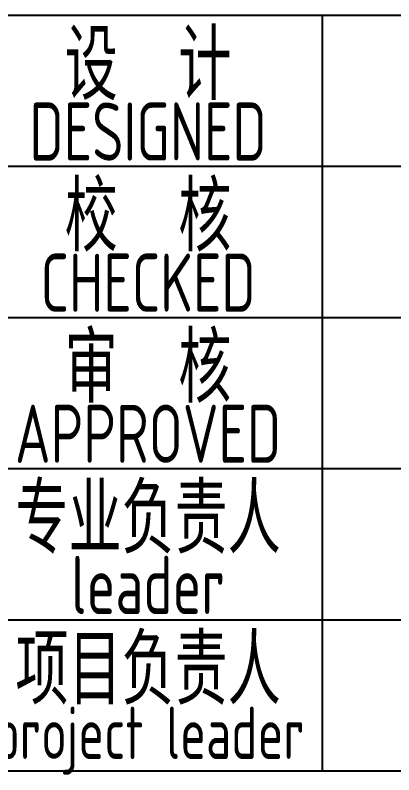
# Model space of a CAD drawing. Extents: x 4682119 to 9193858, y -786075 to -318274.
# Drawn here: x 4747399 to 4749026, y -420754 to -417487 of the extents above; entities that cross this region are included whole.
import ezdxf
from ezdxf.enums import TextEntityAlignment as Align

# ---------------------------------------------------------------- set-up
doc = ezdxf.new("R2010")
doc.units = 0
doc.header["$LTSCALE"] = 1000
doc.header["$MEASUREMENT"] = 0
doc.layers.get('0').update_dxf_attribs({"linetype": 'CONTINUOUS'})
doc.styles.add('AHD', font='sceie.shx', dxfattribs={"width": 0.7, "bigfont": 'sceic.shx'})

msp = doc.modelspace()

# ---------------------------------------------------------------- linework, layer by layer
for p, q in [((4747219.5, -417487.3), (4765219.5, -417487.3)), ((4748719.5, -420737.3), (4748719.5, -417487.3)), ((4747219.5, -418137.3), (4752719.5, -418137.3)), ((4747219.5, -418787.3), (4752719.5, -418787.3)), ((4747219.5, -419437.3), (4752719.5, -419437.3)), ((4747219.5, -420087.3), (4765219.5, -420087.3)), ((4747219.5, -420737.3), (4765219.5, -420737.3))]:
    msp.add_line(p, q)

# ---------------------------------------------------------------- texts
at = {"style": 'AHD', "width": 0.8}
for s, height, p in [('设  计', 300, (4747969.5, -417687.3)), ('设  计', 300, (4747969.5, -417687.3)), ('DESIGNED', 250, (4747969.5, -417987.3)), ('DESIGNED', 250, (4747969.5, -417987.3)), ('校  核', 300, (4747969.5, -418337.3)), ('校  核', 300, (4747969.5, -418337.3)), ('CHECKED', 250, (4747969.5, -418637.3)), ('CHECKED', 250, (4747969.5, -418637.3)), ('审  核', 300, (4747969.5, -418987.3)), ('审  核', 300, (4747969.5, -418987.3)), ('APPROVED', 250, (4747969.5, -419287.3)), ('APPROVED', 250, (4747969.5, -419287.3)), ('专业负责人', 300, (4747969.5, -419637.3)), ('leader', 250, (4747969.5, -419937.3)), ('项目负责人', 300, (4747969.5, -420287.3)), ('project leader', 225, (4747973.6, -420607.3))]:
    msp.add_text(s, height=height, dxfattribs=at).set_placement(p, align=Align.MIDDLE)

doc.saveas('drawing.dxf')
